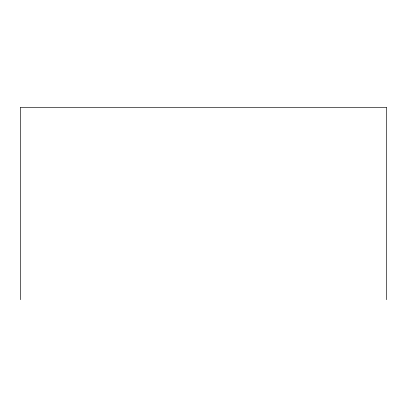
<?xml version="1.0" encoding="UTF-8"?>
<svg xmlns="http://www.w3.org/2000/svg" width="407" height="407" viewBox="0 0 407 407"><rect width="100%" height="100%" fill="white"/><g stroke="black" fill="none" stroke-linecap="round" stroke-linejoin="round"><path stroke-width="0.61" d="M386.65 299.694L386.65 107.306L20.35 107.306L20.35 299.694"/></g></svg>
